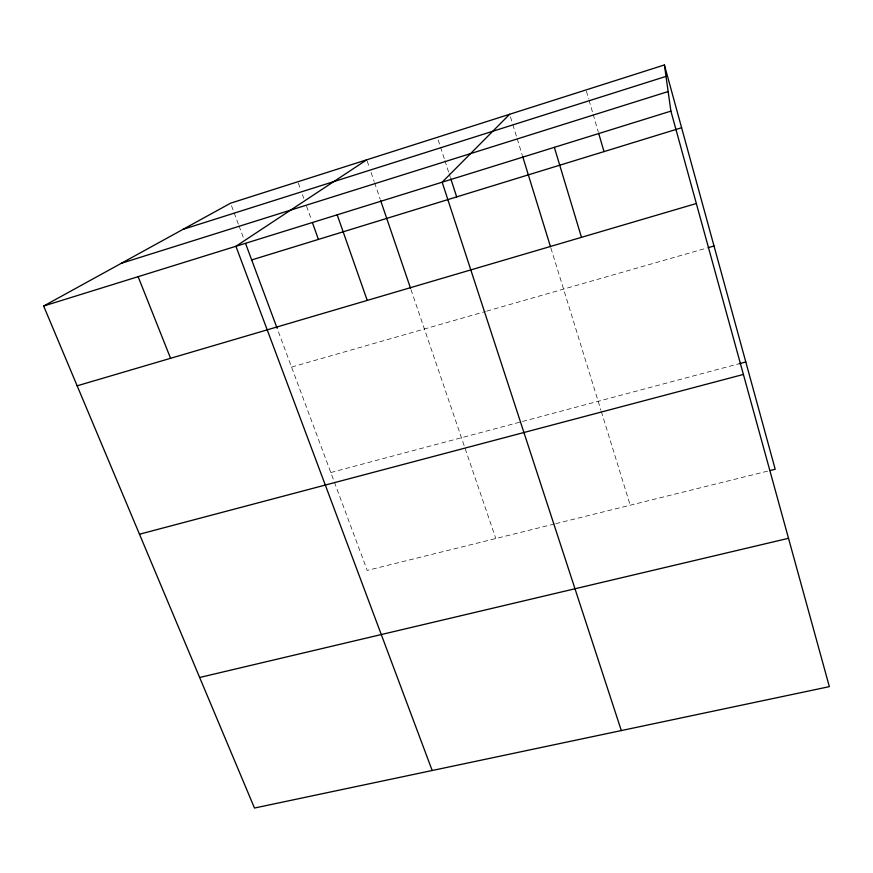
<?xml version="1.0" encoding="UTF-8"?>
<svg xmlns="http://www.w3.org/2000/svg" width="873" height="873" viewBox="0 0 873 873"><rect width="100%" height="100%" fill="white"/><g stroke="black" fill="none" stroke-linecap="round" stroke-linejoin="round"><path stroke-width="0.65" stroke-dasharray="4.37 3.27" d="M291.56 367.086L485.388 311.519M486.687 311.148L707.567 247.834M330.802 472.544L521.236 421.801M522.534 421.452L739.245 363.703M554.442 523.996L367.227 570.418L277.014 327.997M555.752 523.669L768.655 470.885M231.509 205.712L238.547 224.634M239.016 225.889L243.709 238.504M298.315 183.035L300.596 189.441M302.429 194.57L303.793 198.411M306.543 206.104L311.563 220.192M367.195 161.079L369.366 167.441M371.101 172.538L374.146 181.464M374.572 182.741L380.224 199.295M410.987 289.607L495.809 538.532M438.181 139.909L444.488 159.333M444.914 160.632L448.689 172.287M449.115 173.585L450.381 177.47M510.443 116.851L512.429 123.3M512.833 124.588L516.805 137.487M517.209 138.774L522.37 155.536M550.907 248.063L600.94 410.266M601.333 411.554L630.219 505.205M586.405 91.218L588.653 98.933M589.035 100.209L592.778 113.064M593.149 114.352L598.387 132.336"/><path stroke-width="1.31" d="M509.646 114.276L442.153 182.195L621.314 730.57M366.758 159.803L235.917 246.284L432.179 770.51M664.408 64.962L670.9 111.122L829.35 686.636L254.48 808.038L43.65 306.03L230.57 203.191L664.408 64.962L775.202 469.259L769.964 470.558M183.035 229.348L666.012 76.398M121.347 263.286L668.151 91.545M43.65 306.03L670.9 111.122M251.686 259.936L681.606 127.742M77.151 385.811L696.338 203.518M708.854 247.463L714.016 245.979M739.245 363.703L745.804 361.957M139.484 534.221L743.403 374.452M199.655 677.481L788.515 538.303M138.13 276.665L170.573 358.301M245.586 243.545L277.014 327.997M312.479 222.757L318.416 239.42M337.196 214.813L367.227 300.41M380.65 200.572L410.561 288.33M450.795 178.769L456.688 196.905M522.774 156.824L550.514 246.786M554.344 147.33L581.473 237.336M598.758 133.624L604.007 151.607"/></g></svg>
